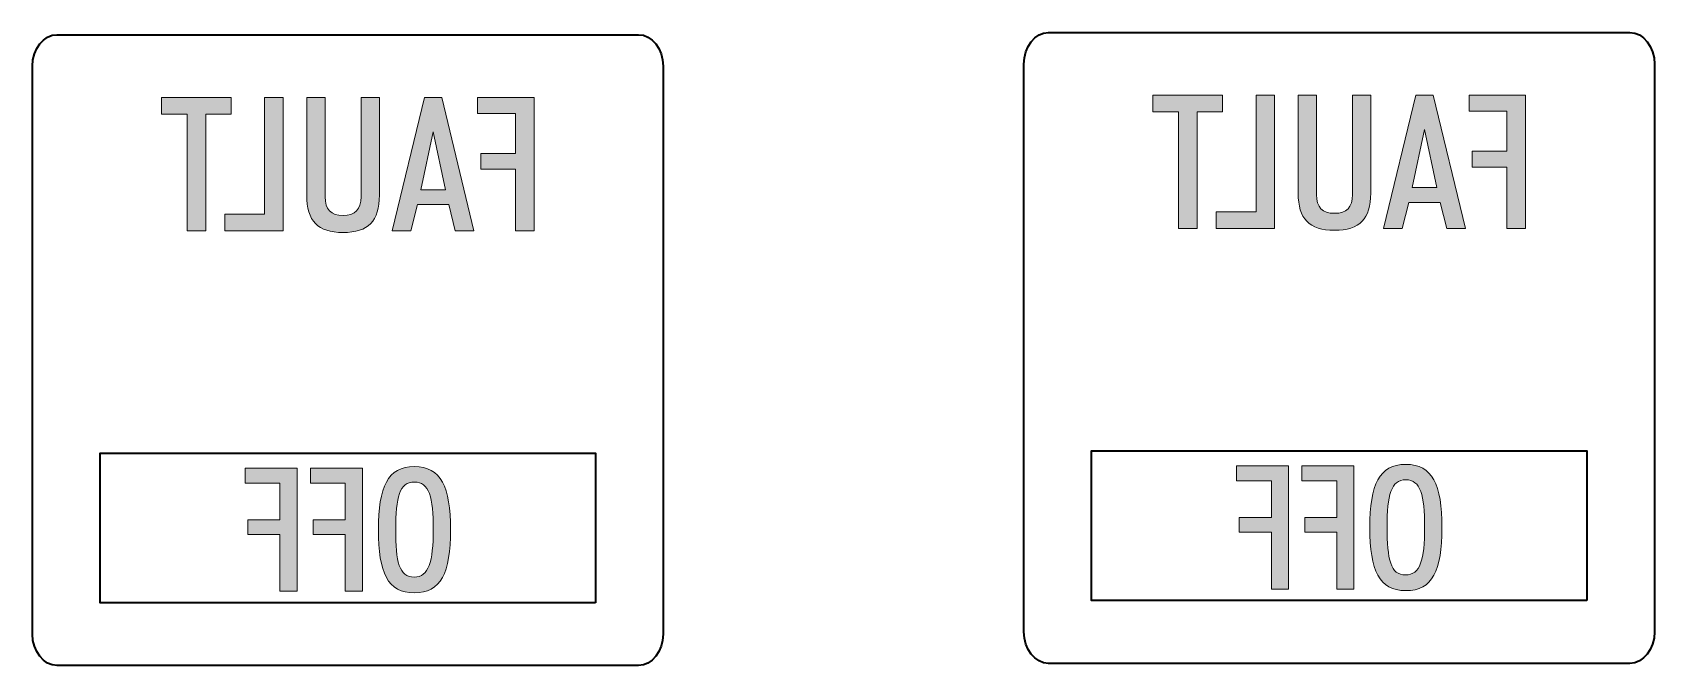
# Model space of a CAD drawing. Header units: millimetres. Extents: x 8 to 201, y 31 to 295.
# Drawn here: x 98.08 to 134.08, y 99.76 to 113.81 of the extents above; entities that cross this region are included whole.
import ezdxf

# ---------------------------------------------------------------- set-up
doc = ezdxf.new("R2010")
doc.units = ezdxf.units.MM
doc.header["$MEASUREMENT"] = 0
doc.layers.add('Layer 1', color=7, linetype='Continuous', lineweight=0)

# ---------------------------------------------------------------- blocks, each defined once
blk = doc.blocks.new('Block_140')
at = {"layer": 'Layer 1', "true_color": 0x1d1e1b, "transparency": 33554687}
h = blk.add_hatch(color=250, dxfattribs=at)
h.dxf.hatch_style = 2
edge = h.paths.add_edge_path()
edge.add_spline(control_points=[(103.95, 101.413), (103.95, 101.413), (103.571, 101.413), (103.571, 101.413), (103.571, 101.413), (103.571, 102.673), (103.571, 102.673), (103.571, 102.673), (102.86, 102.673), (102.86, 102.673), (102.86, 102.673), (102.86, 102.999), (102.86, 102.999), (102.86, 102.999), (103.571, 102.999), (103.571, 102.999), (103.571, 102.999), (103.571, 103.815), (103.571, 103.815), (103.571, 103.815), (102.796, 103.815), (102.796, 103.815), (102.796, 103.815), (102.796, 104.144), (102.796, 104.144), (102.796, 104.144), (103.95, 104.144), (103.95, 104.144), (103.95, 104.144), (103.95, 101.413), (103.95, 101.413)], knot_values=[0, 0, 0, 0, 1, 1, 1, 2, 2, 2, 3, 3, 3, 4, 4, 4, 5, 5, 5, 6, 6, 6, 7, 7, 7, 8, 8, 8, 9, 9, 9, 10, 10, 10, 10], degree=3, periodic=0)
h = blk.add_hatch(color=250, dxfattribs=at)
h.dxf.hatch_style = 2
edge = h.paths.add_edge_path()
edge.add_spline(control_points=[(105.4, 101.413), (105.4, 101.413), (105.021, 101.413), (105.021, 101.413), (105.021, 101.413), (105.021, 102.673), (105.021, 102.673), (105.021, 102.673), (104.31, 102.673), (104.31, 102.673), (104.31, 102.673), (104.31, 102.999), (104.31, 102.999), (104.31, 102.999), (105.021, 102.999), (105.021, 102.999), (105.021, 102.999), (105.021, 103.815), (105.021, 103.815), (105.021, 103.815), (104.247, 103.815), (104.247, 103.815), (104.247, 103.815), (104.247, 104.144), (104.247, 104.144), (104.247, 104.144), (105.4, 104.144), (105.4, 104.144), (105.4, 104.144), (105.4, 101.413), (105.4, 101.413)], knot_values=[0, 0, 0, 0, 1, 1, 1, 2, 2, 2, 3, 3, 3, 4, 4, 4, 5, 5, 5, 6, 6, 6, 7, 7, 7, 8, 8, 8, 9, 9, 9, 10, 10, 10, 10], degree=3, periodic=0)
h = blk.add_hatch(color=250, dxfattribs=at)
h.dxf.hatch_style = 2
edge = h.paths.add_edge_path()
edge.add_spline(control_points=[(106.973, 102.784), (106.973, 103.501), (106.882, 103.838), (106.554, 103.838), (106.226, 103.838), (106.139, 103.501), (106.139, 102.784), (106.139, 102.068), (106.214, 101.727), (106.55, 101.727), (106.874, 101.727), (106.973, 102.064), (106.973, 102.784)], knot_values=[0, 0, 0, 0, 1, 1, 1, 2, 2, 2, 3, 3, 3, 4, 4, 4, 4], degree=3, periodic=0)
edge = h.paths.add_edge_path()
edge.add_spline(control_points=[(107.356, 102.777), (107.356, 101.819), (107.147, 101.379), (106.554, 101.379), (105.962, 101.379), (105.756, 101.823), (105.756, 102.777), (105.756, 103.734), (105.962, 104.179), (106.554, 104.179), (107.147, 104.179), (107.356, 103.734), (107.356, 102.777)], knot_values=[0, 0, 0, 0, 1, 1, 1, 2, 2, 2, 3, 3, 3, 4, 4, 4, 4], degree=3, periodic=0)
at = {"layer": 'Layer 1'}
for points, knots in [([(103.95, 101.413), (103.95, 101.413), (103.571, 101.413), (103.571, 101.413), (103.571, 101.413), (103.571, 102.673), (103.571, 102.673), (103.571, 102.673), (102.86, 102.673), (102.86, 102.673), (102.86, 102.673), (102.86, 102.999), (102.86, 102.999), (102.86, 102.999), (103.571, 102.999), (103.571, 102.999), (103.571, 102.999), (103.571, 103.815), (103.571, 103.815), (103.571, 103.815), (102.796, 103.815), (102.796, 103.815), (102.796, 103.815), (102.796, 104.144), (102.796, 104.144), (102.796, 104.144), (103.95, 104.144), (103.95, 104.144), (103.95, 104.144), (103.95, 101.413), (103.95, 101.413)], [0, 0, 0, 0, 1, 1, 1, 2, 2, 2, 3, 3, 3, 4, 4, 4, 5, 5, 5, 6, 6, 6, 7, 7, 7, 8, 8, 8, 9, 9, 9, 10, 10, 10, 10]), ([(105.4, 101.413), (105.4, 101.413), (105.021, 101.413), (105.021, 101.413), (105.021, 101.413), (105.021, 102.673), (105.021, 102.673), (105.021, 102.673), (104.31, 102.673), (104.31, 102.673), (104.31, 102.673), (104.31, 102.999), (104.31, 102.999), (104.31, 102.999), (105.021, 102.999), (105.021, 102.999), (105.021, 102.999), (105.021, 103.815), (105.021, 103.815), (105.021, 103.815), (104.247, 103.815), (104.247, 103.815), (104.247, 103.815), (104.247, 104.144), (104.247, 104.144), (104.247, 104.144), (105.4, 104.144), (105.4, 104.144), (105.4, 104.144), (105.4, 101.413), (105.4, 101.413)], [0, 0, 0, 0, 1, 1, 1, 2, 2, 2, 3, 3, 3, 4, 4, 4, 5, 5, 5, 6, 6, 6, 7, 7, 7, 8, 8, 8, 9, 9, 9, 10, 10, 10, 10]), ([(107.356, 102.777), (107.356, 101.819), (107.147, 101.379), (106.554, 101.379), (105.962, 101.379), (105.756, 101.823), (105.756, 102.777), (105.756, 103.734), (105.962, 104.179), (106.554, 104.179), (107.147, 104.179), (107.356, 103.734), (107.356, 102.777)], [0, 0, 0, 0, 1, 1, 1, 2, 2, 2, 3, 3, 3, 4, 4, 4, 4]), ([(106.973, 102.784), (106.973, 103.501), (106.882, 103.838), (106.554, 103.838), (106.226, 103.838), (106.139, 103.501), (106.139, 102.784), (106.139, 102.068), (106.214, 101.727), (106.55, 101.727), (106.874, 101.727), (106.973, 102.064), (106.973, 102.784)], [0, 0, 0, 0, 1, 1, 1, 2, 2, 2, 3, 3, 3, 4, 4, 4, 4])]:
    blk.add_open_spline(points, degree=3, knots=knots, dxfattribs=at)
blk = doc.blocks.new('Block_141')
at = {"layer": 'Layer 1', "true_color": 0x1d1e1b, "transparency": 33554687}
h = blk.add_hatch(color=250, dxfattribs=at)
h.dxf.hatch_style = 2
edge = h.paths.add_edge_path()
edge.add_spline(control_points=[(101.924, 109.411), (101.924, 109.411), (101.508, 109.411), (101.508, 109.411), (101.508, 109.411), (101.508, 112.004), (101.508, 112.004), (101.508, 112.004), (100.942, 112.004), (100.942, 112.004), (100.942, 112.004), (100.942, 112.374), (100.942, 112.374), (100.942, 112.374), (102.489, 112.374), (102.489, 112.374), (102.489, 112.374), (102.489, 112.004), (102.489, 112.004), (102.489, 112.004), (101.924, 112.004), (101.924, 112.004), (101.924, 112.004), (101.924, 109.411), (101.924, 109.411)], knot_values=[0, 0, 0, 0, 1, 1, 1, 2, 2, 2, 3, 3, 3, 4, 4, 4, 5, 5, 5, 6, 6, 6, 7, 7, 7, 8, 8, 8, 8], degree=3, periodic=0)
h = blk.add_hatch(color=250, dxfattribs=at)
h.dxf.hatch_style = 2
edge = h.paths.add_edge_path()
edge.add_spline(control_points=[(103.643, 109.411), (103.643, 109.411), (102.348, 109.411), (102.348, 109.411), (102.348, 109.411), (102.348, 109.781), (102.348, 109.781), (102.348, 109.781), (103.231, 109.781), (103.231, 109.781), (103.231, 109.781), (103.231, 112.374), (103.231, 112.374), (103.231, 112.374), (103.643, 112.374), (103.643, 112.374), (103.643, 112.374), (103.643, 109.411), (103.643, 109.411)], knot_values=[0, 0, 0, 0, 1, 1, 1, 2, 2, 2, 3, 3, 3, 4, 4, 4, 5, 5, 5, 6, 6, 6, 6], degree=3, periodic=0)
h = blk.add_hatch(color=250, dxfattribs=at)
h.dxf.hatch_style = 2
edge = h.paths.add_edge_path()
edge.add_spline(control_points=[(105.777, 110.201), (105.777, 109.631), (105.533, 109.374), (104.971, 109.374), (104.41, 109.374), (104.165, 109.631), (104.165, 110.201), (104.165, 110.201), (104.165, 112.374), (104.165, 112.374), (104.165, 112.374), (104.573, 112.374), (104.573, 112.374), (104.573, 112.374), (104.573, 110.167), (104.573, 110.167), (104.573, 109.885), (104.701, 109.752), (104.971, 109.752), (105.241, 109.752), (105.37, 109.885), (105.37, 110.167), (105.37, 110.167), (105.37, 112.374), (105.37, 112.374), (105.37, 112.374), (105.777, 112.374), (105.777, 112.374), (105.777, 112.374), (105.777, 110.201), (105.777, 110.201)], knot_values=[0, 0, 0, 0, 1, 1, 1, 2, 2, 2, 3, 3, 3, 4, 4, 4, 5, 5, 5, 6, 6, 6, 7, 7, 7, 8, 8, 8, 9, 9, 9, 10, 10, 10, 10], degree=3, periodic=0)
h = blk.add_hatch(color=250, dxfattribs=at)
h.dxf.hatch_style = 2
edge = h.paths.add_edge_path()
edge.add_spline(control_points=[(106.969, 111.609), (106.969, 111.609), (106.694, 110.325), (106.694, 110.325), (106.694, 110.325), (107.243, 110.325), (107.243, 110.325), (107.243, 110.325), (106.969, 111.609), (106.969, 111.609)], knot_values=[0, 0, 0, 0, 1, 1, 1, 2, 2, 2, 3, 3, 3, 3], degree=3, periodic=0)
edge = h.paths.add_edge_path()
edge.add_spline(control_points=[(107.877, 109.411), (107.877, 109.411), (107.462, 109.411), (107.462, 109.411), (107.462, 109.411), (107.32, 109.993), (107.32, 109.993), (107.32, 109.993), (106.622, 109.993), (106.622, 109.993), (106.622, 109.993), (106.476, 109.411), (106.476, 109.411), (106.476, 109.411), (106.06, 109.411), (106.06, 109.411), (106.06, 109.411), (106.776, 112.374), (106.776, 112.374), (106.776, 112.374), (107.162, 112.374), (107.162, 112.374), (107.162, 112.374), (107.877, 109.411), (107.877, 109.411)], knot_values=[0, 0, 0, 0, 1, 1, 1, 2, 2, 2, 3, 3, 3, 4, 4, 4, 5, 5, 5, 6, 6, 6, 7, 7, 7, 8, 8, 8, 8], degree=3, periodic=0)
h = blk.add_hatch(color=250, dxfattribs=at)
h.dxf.hatch_style = 2
edge = h.paths.add_edge_path()
edge.add_spline(control_points=[(109.211, 109.411), (109.211, 109.411), (108.799, 109.411), (108.799, 109.411), (108.799, 109.411), (108.799, 110.778), (108.799, 110.778), (108.799, 110.778), (108.028, 110.778), (108.028, 110.778), (108.028, 110.778), (108.028, 111.131), (108.028, 111.131), (108.028, 111.131), (108.799, 111.131), (108.799, 111.131), (108.799, 111.131), (108.799, 112.016), (108.799, 112.016), (108.799, 112.016), (107.959, 112.016), (107.959, 112.016), (107.959, 112.016), (107.959, 112.374), (107.959, 112.374), (107.959, 112.374), (109.211, 112.374), (109.211, 112.374), (109.211, 112.374), (109.211, 109.411), (109.211, 109.411)], knot_values=[0, 0, 0, 0, 1, 1, 1, 2, 2, 2, 3, 3, 3, 4, 4, 4, 5, 5, 5, 6, 6, 6, 7, 7, 7, 8, 8, 8, 9, 9, 9, 10, 10, 10, 10], degree=3, periodic=0)
at = {"layer": 'Layer 1'}
for points, knots in [([(101.924, 109.411), (101.924, 109.411), (101.508, 109.411), (101.508, 109.411), (101.508, 109.411), (101.508, 112.004), (101.508, 112.004), (101.508, 112.004), (100.942, 112.004), (100.942, 112.004), (100.942, 112.004), (100.942, 112.374), (100.942, 112.374), (100.942, 112.374), (102.489, 112.374), (102.489, 112.374), (102.489, 112.374), (102.489, 112.004), (102.489, 112.004), (102.489, 112.004), (101.924, 112.004), (101.924, 112.004), (101.924, 112.004), (101.924, 109.411), (101.924, 109.411)], [0, 0, 0, 0, 1, 1, 1, 2, 2, 2, 3, 3, 3, 4, 4, 4, 5, 5, 5, 6, 6, 6, 7, 7, 7, 8, 8, 8, 8]), ([(103.643, 109.411), (103.643, 109.411), (102.348, 109.411), (102.348, 109.411), (102.348, 109.411), (102.348, 109.781), (102.348, 109.781), (102.348, 109.781), (103.231, 109.781), (103.231, 109.781), (103.231, 109.781), (103.231, 112.374), (103.231, 112.374), (103.231, 112.374), (103.643, 112.374), (103.643, 112.374), (103.643, 112.374), (103.643, 109.411), (103.643, 109.411)], [0, 0, 0, 0, 1, 1, 1, 2, 2, 2, 3, 3, 3, 4, 4, 4, 5, 5, 5, 6, 6, 6, 6]), ([(105.777, 110.201), (105.777, 109.631), (105.533, 109.374), (104.971, 109.374), (104.41, 109.374), (104.165, 109.631), (104.165, 110.201), (104.165, 110.201), (104.165, 112.374), (104.165, 112.374), (104.165, 112.374), (104.573, 112.374), (104.573, 112.374), (104.573, 112.374), (104.573, 110.167), (104.573, 110.167), (104.573, 109.885), (104.701, 109.752), (104.971, 109.752), (105.241, 109.752), (105.37, 109.885), (105.37, 110.167), (105.37, 110.167), (105.37, 112.374), (105.37, 112.374), (105.37, 112.374), (105.777, 112.374), (105.777, 112.374), (105.777, 112.374), (105.777, 110.201), (105.777, 110.201)], [0, 0, 0, 0, 1, 1, 1, 2, 2, 2, 3, 3, 3, 4, 4, 4, 5, 5, 5, 6, 6, 6, 7, 7, 7, 8, 8, 8, 9, 9, 9, 10, 10, 10, 10]), ([(107.877, 109.411), (107.877, 109.411), (107.462, 109.411), (107.462, 109.411), (107.462, 109.411), (107.32, 109.993), (107.32, 109.993), (107.32, 109.993), (106.622, 109.993), (106.622, 109.993), (106.622, 109.993), (106.476, 109.411), (106.476, 109.411), (106.476, 109.411), (106.06, 109.411), (106.06, 109.411), (106.06, 109.411), (106.776, 112.374), (106.776, 112.374), (106.776, 112.374), (107.162, 112.374), (107.162, 112.374), (107.162, 112.374), (107.877, 109.411), (107.877, 109.411)], [0, 0, 0, 0, 1, 1, 1, 2, 2, 2, 3, 3, 3, 4, 4, 4, 5, 5, 5, 6, 6, 6, 7, 7, 7, 8, 8, 8, 8]), ([(109.211, 109.411), (109.211, 109.411), (108.799, 109.411), (108.799, 109.411), (108.799, 109.411), (108.799, 110.778), (108.799, 110.778), (108.799, 110.778), (108.028, 110.778), (108.028, 110.778), (108.028, 110.778), (108.028, 111.131), (108.028, 111.131), (108.028, 111.131), (108.799, 111.131), (108.799, 111.131), (108.799, 111.131), (108.799, 112.016), (108.799, 112.016), (108.799, 112.016), (107.959, 112.016), (107.959, 112.016), (107.959, 112.016), (107.959, 112.374), (107.959, 112.374), (107.959, 112.374), (109.211, 112.374), (109.211, 112.374), (109.211, 112.374), (109.211, 109.411), (109.211, 109.411)], [0, 0, 0, 0, 1, 1, 1, 2, 2, 2, 3, 3, 3, 4, 4, 4, 5, 5, 5, 6, 6, 6, 7, 7, 7, 8, 8, 8, 9, 9, 9, 10, 10, 10, 10]), ([(106.969, 111.609), (106.969, 111.609), (106.694, 110.325), (106.694, 110.325), (106.694, 110.325), (107.243, 110.325), (107.243, 110.325), (107.243, 110.325), (106.969, 111.609), (106.969, 111.609)], [0, 0, 0, 0, 1, 1, 1, 2, 2, 2, 3, 3, 3, 3])]:
    blk.add_open_spline(points, degree=3, knots=knots, dxfattribs=at)
blk = doc.blocks.new('Block_142')
at = {"layer": 'Layer 1', "true_color": 0x1d1e1b, "transparency": 33554687}
h = blk.add_hatch(color=250, dxfattribs=at)
h.dxf.hatch_style = 2
edge = h.paths.add_edge_path()
edge.add_spline(control_points=[(125.957, 101.462), (125.957, 101.462), (125.578, 101.462), (125.578, 101.462), (125.578, 101.462), (125.578, 102.723), (125.578, 102.723), (125.578, 102.723), (124.866, 102.723), (124.866, 102.723), (124.866, 102.723), (124.866, 103.048), (124.866, 103.048), (124.866, 103.048), (125.578, 103.048), (125.578, 103.048), (125.578, 103.048), (125.578, 103.864), (125.578, 103.864), (125.578, 103.864), (124.803, 103.864), (124.803, 103.864), (124.803, 103.864), (124.803, 104.194), (124.803, 104.194), (124.803, 104.194), (125.957, 104.194), (125.957, 104.194), (125.957, 104.194), (125.957, 101.462), (125.957, 101.462)], knot_values=[0, 0, 0, 0, 1, 1, 1, 2, 2, 2, 3, 3, 3, 4, 4, 4, 5, 5, 5, 6, 6, 6, 7, 7, 7, 8, 8, 8, 9, 9, 9, 10, 10, 10, 10], degree=3, periodic=0)
h = blk.add_hatch(color=250, dxfattribs=at)
h.dxf.hatch_style = 2
edge = h.paths.add_edge_path()
edge.add_spline(control_points=[(127.407, 101.462), (127.407, 101.462), (127.028, 101.462), (127.028, 101.462), (127.028, 101.462), (127.028, 102.723), (127.028, 102.723), (127.028, 102.723), (126.317, 102.723), (126.317, 102.723), (126.317, 102.723), (126.317, 103.048), (126.317, 103.048), (126.317, 103.048), (127.028, 103.048), (127.028, 103.048), (127.028, 103.048), (127.028, 103.864), (127.028, 103.864), (127.028, 103.864), (126.253, 103.864), (126.253, 103.864), (126.253, 103.864), (126.253, 104.194), (126.253, 104.194), (126.253, 104.194), (127.407, 104.194), (127.407, 104.194), (127.407, 104.194), (127.407, 101.462), (127.407, 101.462)], knot_values=[0, 0, 0, 0, 1, 1, 1, 2, 2, 2, 3, 3, 3, 4, 4, 4, 5, 5, 5, 6, 6, 6, 7, 7, 7, 8, 8, 8, 9, 9, 9, 10, 10, 10, 10], degree=3, periodic=0)
h = blk.add_hatch(color=250, dxfattribs=at)
h.dxf.hatch_style = 2
edge = h.paths.add_edge_path()
edge.add_spline(control_points=[(128.98, 102.834), (128.98, 103.55), (128.889, 103.887), (128.561, 103.887), (128.233, 103.887), (128.146, 103.55), (128.146, 102.834), (128.146, 102.117), (128.221, 101.776), (128.557, 101.776), (128.881, 101.776), (128.98, 102.114), (128.98, 102.834)], knot_values=[0, 0, 0, 0, 1, 1, 1, 2, 2, 2, 3, 3, 3, 4, 4, 4, 4], degree=3, periodic=0)
edge = h.paths.add_edge_path()
edge.add_spline(control_points=[(129.363, 102.826), (129.363, 101.868), (129.154, 101.428), (128.561, 101.428), (127.968, 101.428), (127.763, 101.872), (127.763, 102.826), (127.763, 103.784), (127.968, 104.228), (128.561, 104.228), (129.154, 104.228), (129.363, 103.784), (129.363, 102.826)], knot_values=[0, 0, 0, 0, 1, 1, 1, 2, 2, 2, 3, 3, 3, 4, 4, 4, 4], degree=3, periodic=0)
at = {"layer": 'Layer 1'}
for points, knots in [([(125.957, 101.462), (125.957, 101.462), (125.578, 101.462), (125.578, 101.462), (125.578, 101.462), (125.578, 102.723), (125.578, 102.723), (125.578, 102.723), (124.866, 102.723), (124.866, 102.723), (124.866, 102.723), (124.866, 103.048), (124.866, 103.048), (124.866, 103.048), (125.578, 103.048), (125.578, 103.048), (125.578, 103.048), (125.578, 103.864), (125.578, 103.864), (125.578, 103.864), (124.803, 103.864), (124.803, 103.864), (124.803, 103.864), (124.803, 104.194), (124.803, 104.194), (124.803, 104.194), (125.957, 104.194), (125.957, 104.194), (125.957, 104.194), (125.957, 101.462), (125.957, 101.462)], [0, 0, 0, 0, 1, 1, 1, 2, 2, 2, 3, 3, 3, 4, 4, 4, 5, 5, 5, 6, 6, 6, 7, 7, 7, 8, 8, 8, 9, 9, 9, 10, 10, 10, 10]), ([(127.407, 101.462), (127.407, 101.462), (127.028, 101.462), (127.028, 101.462), (127.028, 101.462), (127.028, 102.723), (127.028, 102.723), (127.028, 102.723), (126.317, 102.723), (126.317, 102.723), (126.317, 102.723), (126.317, 103.048), (126.317, 103.048), (126.317, 103.048), (127.028, 103.048), (127.028, 103.048), (127.028, 103.048), (127.028, 103.864), (127.028, 103.864), (127.028, 103.864), (126.253, 103.864), (126.253, 103.864), (126.253, 103.864), (126.253, 104.194), (126.253, 104.194), (126.253, 104.194), (127.407, 104.194), (127.407, 104.194), (127.407, 104.194), (127.407, 101.462), (127.407, 101.462)], [0, 0, 0, 0, 1, 1, 1, 2, 2, 2, 3, 3, 3, 4, 4, 4, 5, 5, 5, 6, 6, 6, 7, 7, 7, 8, 8, 8, 9, 9, 9, 10, 10, 10, 10]), ([(129.363, 102.826), (129.363, 101.868), (129.154, 101.428), (128.561, 101.428), (127.968, 101.428), (127.763, 101.872), (127.763, 102.826), (127.763, 103.784), (127.968, 104.228), (128.561, 104.228), (129.154, 104.228), (129.363, 103.784), (129.363, 102.826)], [0, 0, 0, 0, 1, 1, 1, 2, 2, 2, 3, 3, 3, 4, 4, 4, 4]), ([(128.98, 102.834), (128.98, 103.55), (128.889, 103.887), (128.561, 103.887), (128.233, 103.887), (128.146, 103.55), (128.146, 102.834), (128.146, 102.117), (128.221, 101.776), (128.557, 101.776), (128.881, 101.776), (128.98, 102.114), (128.98, 102.834)], [0, 0, 0, 0, 1, 1, 1, 2, 2, 2, 3, 3, 3, 4, 4, 4, 4])]:
    blk.add_open_spline(points, degree=3, knots=knots, dxfattribs=at)
blk = doc.blocks.new('Block_143')
at = {"layer": 'Layer 1', "true_color": 0x1d1e1b, "transparency": 33554687}
h = blk.add_hatch(color=250, dxfattribs=at)
h.dxf.hatch_style = 2
edge = h.paths.add_edge_path()
edge.add_spline(control_points=[(123.93, 109.46), (123.93, 109.46), (123.515, 109.46), (123.515, 109.46), (123.515, 109.46), (123.515, 112.053), (123.515, 112.053), (123.515, 112.053), (122.949, 112.053), (122.949, 112.053), (122.949, 112.053), (122.949, 112.423), (122.949, 112.423), (122.949, 112.423), (124.496, 112.423), (124.496, 112.423), (124.496, 112.423), (124.496, 112.053), (124.496, 112.053), (124.496, 112.053), (123.93, 112.053), (123.93, 112.053), (123.93, 112.053), (123.93, 109.46), (123.93, 109.46)], knot_values=[0, 0, 0, 0, 1, 1, 1, 2, 2, 2, 3, 3, 3, 4, 4, 4, 5, 5, 5, 6, 6, 6, 7, 7, 7, 8, 8, 8, 8], degree=3, periodic=0)
h = blk.add_hatch(color=250, dxfattribs=at)
h.dxf.hatch_style = 2
edge = h.paths.add_edge_path()
edge.add_spline(control_points=[(125.649, 109.46), (125.649, 109.46), (124.355, 109.46), (124.355, 109.46), (124.355, 109.46), (124.355, 109.83), (124.355, 109.83), (124.355, 109.83), (125.238, 109.83), (125.238, 109.83), (125.238, 109.83), (125.238, 112.423), (125.238, 112.423), (125.238, 112.423), (125.649, 112.423), (125.649, 112.423), (125.649, 112.423), (125.649, 109.46), (125.649, 109.46)], knot_values=[0, 0, 0, 0, 1, 1, 1, 2, 2, 2, 3, 3, 3, 4, 4, 4, 5, 5, 5, 6, 6, 6, 6], degree=3, periodic=0)
h = blk.add_hatch(color=250, dxfattribs=at)
h.dxf.hatch_style = 2
edge = h.paths.add_edge_path()
edge.add_spline(control_points=[(127.784, 110.25), (127.784, 109.681), (127.54, 109.423), (126.978, 109.423), (126.417, 109.423), (126.172, 109.681), (126.172, 110.25), (126.172, 110.25), (126.172, 112.423), (126.172, 112.423), (126.172, 112.423), (126.58, 112.423), (126.58, 112.423), (126.58, 112.423), (126.58, 110.217), (126.58, 110.217), (126.58, 109.934), (126.708, 109.801), (126.978, 109.801), (127.248, 109.801), (127.377, 109.934), (127.377, 110.217), (127.377, 110.217), (127.377, 112.423), (127.377, 112.423), (127.377, 112.423), (127.784, 112.423), (127.784, 112.423), (127.784, 112.423), (127.784, 110.25), (127.784, 110.25)], knot_values=[0, 0, 0, 0, 1, 1, 1, 2, 2, 2, 3, 3, 3, 4, 4, 4, 5, 5, 5, 6, 6, 6, 7, 7, 7, 8, 8, 8, 9, 9, 9, 10, 10, 10, 10], degree=3, periodic=0)
h = blk.add_hatch(color=250, dxfattribs=at)
h.dxf.hatch_style = 2
edge = h.paths.add_edge_path()
edge.add_spline(control_points=[(128.976, 111.659), (128.976, 111.659), (128.701, 110.375), (128.701, 110.375), (128.701, 110.375), (129.25, 110.375), (129.25, 110.375), (129.25, 110.375), (128.976, 111.659), (128.976, 111.659)], knot_values=[0, 0, 0, 0, 1, 1, 1, 2, 2, 2, 3, 3, 3, 3], degree=3, periodic=0)
edge = h.paths.add_edge_path()
edge.add_spline(control_points=[(129.884, 109.46), (129.884, 109.46), (129.469, 109.46), (129.469, 109.46), (129.469, 109.46), (129.327, 110.042), (129.327, 110.042), (129.327, 110.042), (128.628, 110.042), (128.628, 110.042), (128.628, 110.042), (128.483, 109.46), (128.483, 109.46), (128.483, 109.46), (128.067, 109.46), (128.067, 109.46), (128.067, 109.46), (128.783, 112.423), (128.783, 112.423), (128.783, 112.423), (129.168, 112.423), (129.168, 112.423), (129.168, 112.423), (129.884, 109.46), (129.884, 109.46)], knot_values=[0, 0, 0, 0, 1, 1, 1, 2, 2, 2, 3, 3, 3, 4, 4, 4, 5, 5, 5, 6, 6, 6, 7, 7, 7, 8, 8, 8, 8], degree=3, periodic=0)
h = blk.add_hatch(color=250, dxfattribs=at)
h.dxf.hatch_style = 2
edge = h.paths.add_edge_path()
edge.add_spline(control_points=[(131.217, 109.46), (131.217, 109.46), (130.806, 109.46), (130.806, 109.46), (130.806, 109.46), (130.806, 110.828), (130.806, 110.828), (130.806, 110.828), (130.034, 110.828), (130.034, 110.828), (130.034, 110.828), (130.034, 111.181), (130.034, 111.181), (130.034, 111.181), (130.806, 111.181), (130.806, 111.181), (130.806, 111.181), (130.806, 112.066), (130.806, 112.066), (130.806, 112.066), (129.966, 112.066), (129.966, 112.066), (129.966, 112.066), (129.966, 112.423), (129.966, 112.423), (129.966, 112.423), (131.217, 112.423), (131.217, 112.423), (131.217, 112.423), (131.217, 109.46), (131.217, 109.46)], knot_values=[0, 0, 0, 0, 1, 1, 1, 2, 2, 2, 3, 3, 3, 4, 4, 4, 5, 5, 5, 6, 6, 6, 7, 7, 7, 8, 8, 8, 9, 9, 9, 10, 10, 10, 10], degree=3, periodic=0)
at = {"layer": 'Layer 1'}
for points, knots in [([(123.93, 109.46), (123.93, 109.46), (123.515, 109.46), (123.515, 109.46), (123.515, 109.46), (123.515, 112.053), (123.515, 112.053), (123.515, 112.053), (122.949, 112.053), (122.949, 112.053), (122.949, 112.053), (122.949, 112.423), (122.949, 112.423), (122.949, 112.423), (124.496, 112.423), (124.496, 112.423), (124.496, 112.423), (124.496, 112.053), (124.496, 112.053), (124.496, 112.053), (123.93, 112.053), (123.93, 112.053), (123.93, 112.053), (123.93, 109.46), (123.93, 109.46)], [0, 0, 0, 0, 1, 1, 1, 2, 2, 2, 3, 3, 3, 4, 4, 4, 5, 5, 5, 6, 6, 6, 7, 7, 7, 8, 8, 8, 8]), ([(125.649, 109.46), (125.649, 109.46), (124.355, 109.46), (124.355, 109.46), (124.355, 109.46), (124.355, 109.83), (124.355, 109.83), (124.355, 109.83), (125.238, 109.83), (125.238, 109.83), (125.238, 109.83), (125.238, 112.423), (125.238, 112.423), (125.238, 112.423), (125.649, 112.423), (125.649, 112.423), (125.649, 112.423), (125.649, 109.46), (125.649, 109.46)], [0, 0, 0, 0, 1, 1, 1, 2, 2, 2, 3, 3, 3, 4, 4, 4, 5, 5, 5, 6, 6, 6, 6]), ([(127.784, 110.25), (127.784, 109.681), (127.54, 109.423), (126.978, 109.423), (126.417, 109.423), (126.172, 109.681), (126.172, 110.25), (126.172, 110.25), (126.172, 112.423), (126.172, 112.423), (126.172, 112.423), (126.58, 112.423), (126.58, 112.423), (126.58, 112.423), (126.58, 110.217), (126.58, 110.217), (126.58, 109.934), (126.708, 109.801), (126.978, 109.801), (127.248, 109.801), (127.377, 109.934), (127.377, 110.217), (127.377, 110.217), (127.377, 112.423), (127.377, 112.423), (127.377, 112.423), (127.784, 112.423), (127.784, 112.423), (127.784, 112.423), (127.784, 110.25), (127.784, 110.25)], [0, 0, 0, 0, 1, 1, 1, 2, 2, 2, 3, 3, 3, 4, 4, 4, 5, 5, 5, 6, 6, 6, 7, 7, 7, 8, 8, 8, 9, 9, 9, 10, 10, 10, 10]), ([(129.884, 109.46), (129.884, 109.46), (129.469, 109.46), (129.469, 109.46), (129.469, 109.46), (129.327, 110.042), (129.327, 110.042), (129.327, 110.042), (128.628, 110.042), (128.628, 110.042), (128.628, 110.042), (128.483, 109.46), (128.483, 109.46), (128.483, 109.46), (128.067, 109.46), (128.067, 109.46), (128.067, 109.46), (128.783, 112.423), (128.783, 112.423), (128.783, 112.423), (129.168, 112.423), (129.168, 112.423), (129.168, 112.423), (129.884, 109.46), (129.884, 109.46)], [0, 0, 0, 0, 1, 1, 1, 2, 2, 2, 3, 3, 3, 4, 4, 4, 5, 5, 5, 6, 6, 6, 7, 7, 7, 8, 8, 8, 8]), ([(131.217, 109.46), (131.217, 109.46), (130.806, 109.46), (130.806, 109.46), (130.806, 109.46), (130.806, 110.828), (130.806, 110.828), (130.806, 110.828), (130.034, 110.828), (130.034, 110.828), (130.034, 110.828), (130.034, 111.181), (130.034, 111.181), (130.034, 111.181), (130.806, 111.181), (130.806, 111.181), (130.806, 111.181), (130.806, 112.066), (130.806, 112.066), (130.806, 112.066), (129.966, 112.066), (129.966, 112.066), (129.966, 112.066), (129.966, 112.423), (129.966, 112.423), (129.966, 112.423), (131.217, 112.423), (131.217, 112.423), (131.217, 112.423), (131.217, 109.46), (131.217, 109.46)], [0, 0, 0, 0, 1, 1, 1, 2, 2, 2, 3, 3, 3, 4, 4, 4, 5, 5, 5, 6, 6, 6, 7, 7, 7, 8, 8, 8, 9, 9, 9, 10, 10, 10, 10]), ([(128.976, 111.659), (128.976, 111.659), (128.701, 110.375), (128.701, 110.375), (128.701, 110.375), (129.25, 110.375), (129.25, 110.375), (129.25, 110.375), (128.976, 111.659), (128.976, 111.659)], [0, 0, 0, 0, 1, 1, 1, 2, 2, 2, 3, 3, 3, 3])]:
    blk.add_open_spline(points, degree=3, knots=knots, dxfattribs=at)

msp = doc.modelspace()

# ---------------------------------------------------------------- linework, layer by layer
at = {"layer": 'Layer 1', "color": 250, "lineweight": 35, "true_color": 0x1d1e1b}
for points in [[(110.576, 101.156), (99.576, 101.156), (99.576, 104.48), (110.576, 104.48)], [(132.583, 101.205), (121.583, 101.205), (121.583, 104.529), (132.583, 104.529)]]:
    msp.add_lwpolyline(points, close=True, dxfattribs=at)
at = {"layer": 'Layer 1', "color": 250, "lineweight": 35, "true_color": 0x1d1d1b}
for points in [[(133.533, 113.814), (133.533, 113.814), (120.633, 113.814), (120.633, 113.814), (120.331, 113.814), (120.083, 113.499), (120.083, 113.114), (120.083, 113.114), (120.083, 100.514), (120.083, 100.514), (120.083, 100.129), (120.331, 99.814), (120.633, 99.814), (120.633, 99.814), (133.533, 99.814), (133.533, 99.814), (133.836, 99.814), (134.083, 100.129), (134.083, 100.514), (134.083, 100.514), (134.083, 113.114), (134.083, 113.114), (134.083, 113.499), (133.836, 113.814), (133.533, 113.814)], [(111.526, 113.765), (111.526, 113.765), (98.626, 113.765), (98.626, 113.765), (98.324, 113.765), (98.076, 113.45), (98.076, 113.065), (98.076, 113.065), (98.076, 100.465), (98.076, 100.465), (98.076, 100.08), (98.324, 99.765), (98.626, 99.765), (98.626, 99.765), (111.526, 99.765), (111.526, 99.765), (111.829, 99.765), (112.076, 100.08), (112.076, 100.465), (112.076, 100.465), (112.076, 113.065), (112.076, 113.065), (112.076, 113.45), (111.829, 113.765), (111.526, 113.765)]]:
    msp.add_open_spline(points, degree=3, knots=[0, 0, 0, 0, 1, 1, 1, 2, 2, 2, 3, 3, 3, 4, 4, 4, 5, 5, 5, 6, 6, 6, 7, 7, 7, 8, 8, 8, 8], dxfattribs=at)

# ---------------------------------------------------------------- block references
at = {"layer": 'Layer 1'}
for name in ['Block_141', 'Block_143', 'Block_140', 'Block_142']:
    msp.add_blockref(name, (0, 0), dxfattribs=at)

doc.saveas('drawing.dxf')
